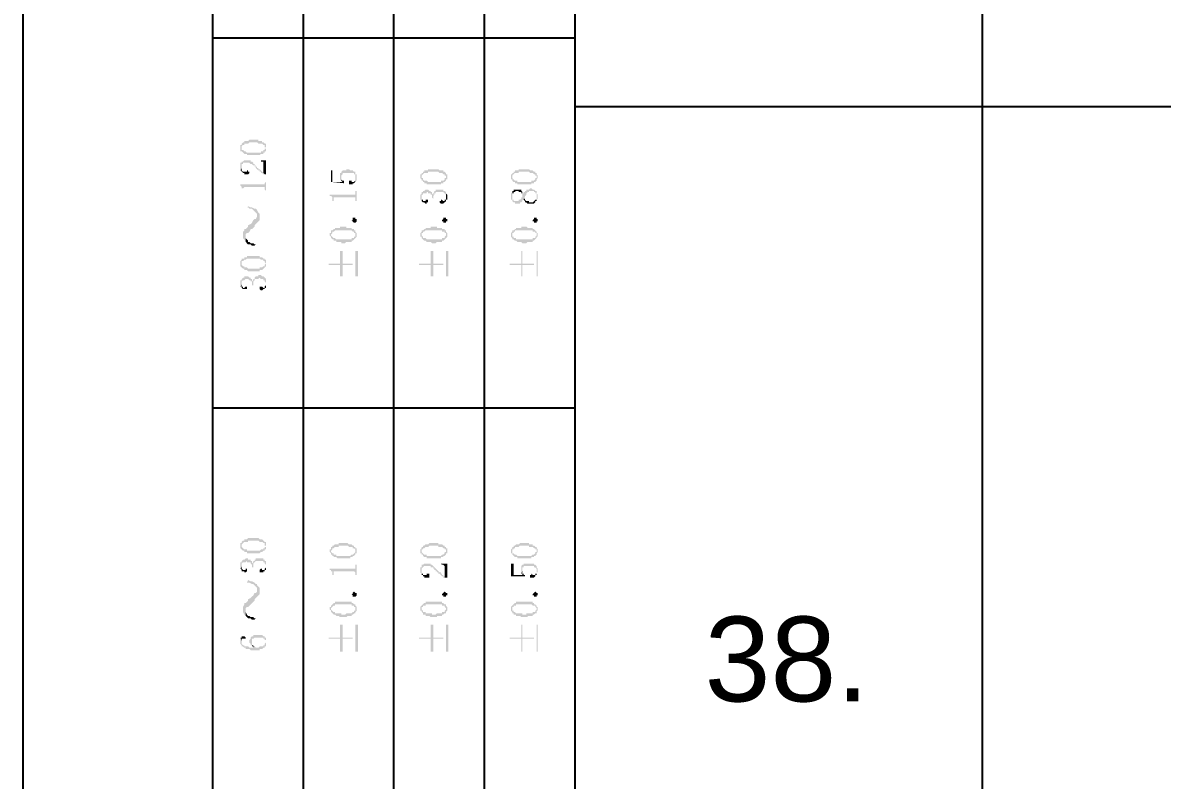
# Model space of a CAD drawing. Header units: millimetres. Extents: x 7018 to 13530, y 4187 to 5692.
# Drawn here: x 9367.76 to 9408.06, y 4590.82 to 4617.61 of the extents above; entities that cross this region are included whole.
import ezdxf

# ---------------------------------------------------------------- set-up
doc = ezdxf.new("R2010")
doc.units = ezdxf.units.MM
doc.styles.get("Standard").update_dxf_attribs({"font": 'arial.ttf'})

msp = doc.modelspace()

# ---------------------------------------------------------------- hatches: boundary and pattern name
at = {"transparency": 33554559}
for points in [[(9375.462, 4613.196), (9375.462, 4613.106), (9375.462, 4613.061), (9375.507, 4613.061), (9375.507, 4613.196), (9375.507, 4613.241), (9375.507, 4613.241), (9375.553, 4613.287), (9375.598, 4613.287), (9375.598, 4613.332), (9375.733, 4613.332), (9375.778, 4613.377), (9376.049, 4613.377), (9376.094, 4613.332), (9376.229, 4613.332), (9376.275, 4613.287), (9376.32, 4613.287), (9376.32, 4613.241), (9376.32, 4613.196), (9376.365, 4613.196), (9376.365, 4613.332), (9376.32, 4613.332), (9376.275, 4613.377), (9376.229, 4613.377), (9376.229, 4613.422), (9376.094, 4613.422), (9376.094, 4613.467), (9375.778, 4613.467), (9375.733, 4613.422), (9375.598, 4613.422), (9375.598, 4613.377), (9375.553, 4613.377), (9375.507, 4613.332), (9375.507, 4613.287), (9375.462, 4613.287), (9375.462, 4613.241)], [(9375.507, 4613.061), (9375.507, 4613.061), (9375.553, 4613.016), (9375.553, 4613.016), (9375.598, 4612.971), (9375.688, 4612.971), (9375.688, 4612.926), (9376.139, 4612.926), (9376.184, 4612.971), (9376.275, 4612.971), (9376.275, 4613.016), (9376.32, 4613.016), (9376.32, 4613.061), (9376.365, 4613.061), (9376.365, 4613.106), (9376.365, 4613.151), (9376.365, 4613.196), (9376.365, 4613.241), (9376.365, 4613.287), (9376.365, 4613.332), (9376.365, 4613.151), (9376.32, 4613.151), (9376.32, 4613.106), (9376.275, 4613.106), (9376.275, 4613.061), (9376.184, 4613.061), (9376.184, 4613.016), (9375.688, 4613.016), (9375.643, 4613.061), (9375.598, 4613.061), (9375.553, 4613.106), (9375.507, 4613.106), (9375.507, 4613.151), (9375.507, 4613.196)], [(9375.462, 4612.519), (9375.462, 4612.474), (9375.462, 4612.384), (9375.462, 4612.384), (9375.507, 4612.474), (9375.507, 4612.564), (9375.507, 4612.61), (9375.553, 4612.61), (9375.553, 4612.655), (9375.778, 4612.655), (9375.823, 4612.61), (9375.868, 4612.61), (9375.914, 4612.564), (9375.959, 4612.564), (9375.959, 4612.519), (9376.004, 4612.519), (9376.004, 4612.474), (9376.004, 4612.474), (9376.049, 4612.429), (9376.049, 4612.429), (9376.094, 4612.384), (9376.139, 4612.384), (9376.139, 4612.339), (9376.184, 4612.339), (9376.184, 4612.294), (9376.229, 4612.294), (9376.275, 4612.249), (9376.32, 4612.249), (9376.275, 4612.294), (9376.275, 4612.294), (9376.229, 4612.339), (9376.229, 4612.339), (9376.184, 4612.384), (9376.184, 4612.384), (9376.139, 4612.429), (9376.094, 4612.429), (9376.094, 4612.474), (9376.049, 4612.474), (9376.049, 4612.519), (9376.004, 4612.519), (9376.004, 4612.564), (9375.959, 4612.564), (9375.959, 4612.61), (9375.914, 4612.61), (9375.914, 4612.655), (9375.914, 4612.655), (9375.868, 4612.7), (9375.823, 4612.7), (9375.823, 4612.745), (9375.598, 4612.745), (9375.553, 4612.7), (9375.507, 4612.7), (9375.507, 4612.655), (9375.462, 4612.655), (9375.462, 4612.61)], [(9376.139, 4612.745), (9376.184, 4612.745), (9376.184, 4612.7), (9376.275, 4612.7), (9376.275, 4612.655), (9376.275, 4612.294), (9376.32, 4612.249), (9376.365, 4612.249), (9376.365, 4612.745)], [(9375.462, 4612.384), (9375.507, 4612.339), (9375.507, 4612.339), (9375.553, 4612.294), (9375.598, 4612.294), (9375.598, 4612.249), (9375.733, 4612.249), (9375.778, 4612.294), (9375.778, 4612.339), (9375.733, 4612.339), (9375.733, 4612.384), (9375.688, 4612.384), (9375.688, 4612.339), (9375.553, 4612.339), (9375.507, 4612.384), (9375.507, 4612.474), (9375.507, 4612.474)], [(9378.667, 4612.384), (9378.667, 4611.978), (9379.118, 4611.933), (9379.118, 4611.978), (9379.118, 4612.023), (9379.073, 4611.978), (9378.712, 4611.978), (9378.712, 4612.384)], [(9378.983, 4612.203), (9378.983, 4612.113), (9378.983, 4612.068), (9378.983, 4612.068), (9379.028, 4612.023), (9379.028, 4612.158), (9379.028, 4612.203), (9379.028, 4612.203), (9379.073, 4612.249), (9379.073, 4612.294), (9379.479, 4612.294), (9379.479, 4612.249), (9379.524, 4612.249), (9379.524, 4612.203), (9379.524, 4612.158), (9379.524, 4612.023), (9379.569, 4612.023), (9379.569, 4612.068), (9379.569, 4612.158), (9379.569, 4612.203), (9379.569, 4612.249), (9379.524, 4612.249), (9379.524, 4612.294), (9379.524, 4612.339), (9379.479, 4612.339), (9379.434, 4612.384), (9379.344, 4612.384), (9379.298, 4612.429), (9379.208, 4612.429), (9379.208, 4612.384), (9379.073, 4612.384), (9379.028, 4612.339), (9379.028, 4612.294), (9378.983, 4612.294), (9378.983, 4612.249)], [(9381.826, 4612.158), (9381.826, 4612.113), (9381.826, 4612.113), (9381.871, 4612.068), (9381.871, 4612.023), (9381.871, 4612.158), (9381.871, 4612.203), (9381.871, 4612.203), (9381.916, 4612.249), (9381.916, 4612.249), (9381.961, 4612.294), (9382.097, 4612.294), (9382.097, 4612.339), (9382.458, 4612.339), (9382.503, 4612.294), (9382.593, 4612.294), (9382.638, 4612.249), (9382.683, 4612.249), (9382.683, 4612.203), (9382.729, 4612.203), (9382.729, 4612.158), (9382.729, 4612.294), (9382.729, 4612.294), (9382.683, 4612.339), (9382.638, 4612.339), (9382.638, 4612.384), (9382.503, 4612.384), (9382.458, 4612.429), (9382.097, 4612.429), (9382.097, 4612.384), (9381.961, 4612.384), (9381.961, 4612.339), (9381.916, 4612.339), (9381.916, 4612.294), (9381.871, 4612.294), (9381.871, 4612.249), (9381.826, 4612.249)], [(9381.871, 4612.023), (9381.916, 4612.023), (9381.916, 4611.978), (9381.961, 4611.978), (9381.961, 4611.933), (9382.052, 4611.933), (9382.052, 4611.888), (9382.548, 4611.888), (9382.548, 4611.933), (9382.638, 4611.933), (9382.638, 4611.978), (9382.683, 4611.978), (9382.729, 4612.023), (9382.729, 4612.068), (9382.774, 4612.068), (9382.774, 4612.113), (9382.774, 4612.158), (9382.774, 4612.203), (9382.774, 4612.249), (9382.729, 4612.249), (9382.729, 4612.294), (9382.729, 4612.158), (9382.729, 4612.113), (9382.683, 4612.113), (9382.683, 4612.068), (9382.683, 4612.068), (9382.638, 4612.023), (9382.548, 4612.023), (9382.548, 4611.978), (9382.097, 4611.978), (9382.052, 4612.023), (9381.961, 4612.023), (9381.916, 4612.068), (9381.916, 4612.113), (9381.871, 4612.113), (9381.871, 4612.158)], [(9385.03, 4612.158), (9385.03, 4612.113), (9385.03, 4612.068), (9385.075, 4612.068), (9385.075, 4612.023), (9385.075, 4612.158), (9385.075, 4612.203), (9385.075, 4612.203), (9385.121, 4612.249), (9385.121, 4612.249), (9385.166, 4612.294), (9385.301, 4612.294), (9385.301, 4612.339), (9385.662, 4612.339), (9385.707, 4612.294), (9385.798, 4612.294), (9385.843, 4612.249), (9385.888, 4612.249), (9385.888, 4612.203), (9385.933, 4612.203), (9385.933, 4612.158), (9385.933, 4612.294), (9385.888, 4612.294), (9385.888, 4612.339), (9385.843, 4612.339), (9385.798, 4612.384), (9385.707, 4612.384), (9385.662, 4612.429), (9385.301, 4612.429), (9385.301, 4612.384), (9385.166, 4612.384), (9385.166, 4612.339), (9385.121, 4612.339), (9385.121, 4612.294), (9385.075, 4612.294), (9385.075, 4612.249), (9385.03, 4612.249)], [(9385.075, 4612.023), (9385.075, 4612.023), (9385.121, 4611.978), (9385.166, 4611.978), (9385.166, 4611.933), (9385.256, 4611.933), (9385.256, 4611.888), (9385.752, 4611.888), (9385.752, 4611.933), (9385.843, 4611.933), (9385.843, 4611.978), (9385.888, 4611.978), (9385.933, 4612.023), (9385.933, 4612.068), (9385.933, 4612.068), (9385.978, 4612.113), (9385.978, 4612.158), (9385.978, 4612.203), (9385.978, 4612.203), (9385.933, 4612.249), (9385.933, 4612.294), (9385.933, 4612.158), (9385.933, 4612.113), (9385.888, 4612.113), (9385.888, 4612.068), (9385.888, 4612.068), (9385.843, 4612.023), (9385.752, 4612.023), (9385.752, 4611.978), (9385.256, 4611.978), (9385.256, 4612.023), (9385.166, 4612.023), (9385.121, 4612.068), (9385.121, 4612.068), (9385.075, 4612.113), (9385.075, 4612.158)], [(9375.462, 4611.888), (9375.462, 4611.842), (9375.462, 4611.842), (9375.507, 4611.797), (9375.507, 4611.752), (9375.553, 4611.752), (9375.553, 4611.617), (9375.553, 4611.752), (9375.553, 4611.752), (9375.598, 4611.797), (9376.32, 4611.797), (9376.32, 4611.752), (9376.32, 4611.707), (9376.365, 4611.662), (9376.365, 4611.617), (9376.365, 4612.023), (9376.365, 4611.978), (9376.32, 4611.933), (9376.32, 4611.888), (9376.275, 4611.888)], [(9379.028, 4612.023), (9379.028, 4612.023), (9379.073, 4611.978), (9379.073, 4611.978), (9379.118, 4612.023), (9379.073, 4612.023), (9379.028, 4612.068), (9379.028, 4612.113), (9379.028, 4612.158)], [(9379.298, 4611.978), (9379.298, 4611.888), (9379.434, 4611.888), (9379.434, 4611.933), (9379.479, 4611.933), (9379.524, 4611.978), (9379.524, 4612.158), (9379.524, 4612.068), (9379.524, 4612.023), (9379.524, 4612.023), (9379.479, 4611.978), (9379.389, 4611.978), (9379.389, 4612.023), (9379.298, 4612.023)], [(9378.621, 4611.526), (9378.621, 4611.481), (9378.667, 4611.481), (9378.712, 4611.436), (9378.712, 4611.346), (9378.712, 4611.301), (9378.757, 4611.301), (9378.757, 4611.391), (9378.757, 4611.436), (9379.524, 4611.436), (9379.524, 4611.391), (9379.524, 4611.346), (9379.524, 4611.301), (9379.569, 4611.301), (9379.569, 4611.662), (9379.524, 4611.662), (9379.524, 4611.572), (9379.524, 4611.526), (9379.434, 4611.526)], [(9381.826, 4611.436), (9381.826, 4611.346), (9381.871, 4611.346), (9381.871, 4611.436), (9381.871, 4611.481), (9381.871, 4611.526), (9381.916, 4611.526), (9381.916, 4611.572), (9382.052, 4611.572), (9382.052, 4611.617), (9382.097, 4611.617), (9382.097, 4611.572), (9382.187, 4611.572), (9382.187, 4611.526), (9382.232, 4611.526), (9382.232, 4611.481), (9382.232, 4611.436), (9382.232, 4611.436), (9382.277, 4611.391), (9382.277, 4611.436), (9382.277, 4611.481), (9382.322, 4611.526), (9382.322, 4611.572), (9382.367, 4611.572), (9382.367, 4611.617), (9382.638, 4611.617), (9382.683, 4611.572), (9382.683, 4611.572), (9382.729, 4611.526), (9382.729, 4611.481), (9382.729, 4611.436), (9382.729, 4611.617), (9382.729, 4611.617), (9382.683, 4611.662), (9382.638, 4611.662), (9382.638, 4611.707), (9382.367, 4611.707), (9382.367, 4611.662), (9382.322, 4611.662), (9382.322, 4611.617), (9382.322, 4611.617), (9382.277, 4611.572), (9382.277, 4611.526), (9382.277, 4611.526), (9382.232, 4611.572), (9382.232, 4611.617), (9382.187, 4611.617), (9382.187, 4611.662), (9382.142, 4611.662), (9382.097, 4611.707), (9382.006, 4611.707), (9381.961, 4611.662), (9381.916, 4611.662), (9381.916, 4611.617), (9381.871, 4611.617), (9381.871, 4611.572), (9381.871, 4611.572), (9381.826, 4611.526), (9381.826, 4611.481)], [(9381.871, 4611.346), (9381.871, 4611.301), (9381.871, 4611.301), (9381.916, 4611.256), (9381.961, 4611.256), (9382.006, 4611.211), (9382.052, 4611.211), (9382.052, 4611.256), (9382.097, 4611.256), (9382.097, 4611.301), (9382.097, 4611.346), (9382.006, 4611.346), (9382.006, 4611.301), (9381.916, 4611.301), (9381.916, 4611.346), (9381.871, 4611.346), (9381.871, 4611.391), (9381.871, 4611.436)], [(9382.503, 4611.256), (9382.503, 4611.256), (9382.548, 4611.211), (9382.638, 4611.211), (9382.683, 4611.256), (9382.683, 4611.256), (9382.729, 4611.301), (9382.729, 4611.346), (9382.774, 4611.346), (9382.774, 4611.436), (9382.774, 4611.481), (9382.774, 4611.526), (9382.774, 4611.526), (9382.729, 4611.572), (9382.729, 4611.436), (9382.729, 4611.391), (9382.729, 4611.346), (9382.683, 4611.346), (9382.683, 4611.301), (9382.638, 4611.301), (9382.593, 4611.346), (9382.548, 4611.346), (9382.548, 4611.301), (9382.503, 4611.301)], [(9385.03, 4611.481), (9385.03, 4611.436), (9385.03, 4611.346), (9385.075, 4611.346), (9385.075, 4611.301), (9385.075, 4611.301), (9385.121, 4611.256), (9385.166, 4611.256), (9385.166, 4611.211), (9385.346, 4611.211), (9385.346, 4611.256), (9385.391, 4611.256), (9385.436, 4611.301), (9385.436, 4611.346), (9385.482, 4611.346), (9385.482, 4611.391), (9385.482, 4611.391), (9385.527, 4611.436), (9385.527, 4611.481), (9385.527, 4611.481), (9385.572, 4611.526), (9385.572, 4611.572), (9385.572, 4611.572), (9385.617, 4611.617), (9385.662, 4611.617), (9385.662, 4611.662), (9385.843, 4611.662), (9385.843, 4611.617), (9385.888, 4611.617), (9385.888, 4611.572), (9385.933, 4611.572), (9385.933, 4611.481), (9385.933, 4611.346), (9385.933, 4611.346), (9385.978, 4611.391), (9385.978, 4611.481), (9385.978, 4611.526), (9385.978, 4611.526), (9385.933, 4611.572), (9385.933, 4611.617), (9385.933, 4611.662), (9385.888, 4611.662), (9385.843, 4611.707), (9385.798, 4611.707), (9385.752, 4611.752), (9385.707, 4611.752), (9385.662, 4611.707), (9385.572, 4611.707), (9385.572, 4611.662), (9385.527, 4611.662), (9385.527, 4611.617), (9385.482, 4611.617), (9385.482, 4611.572), (9385.436, 4611.572), (9385.436, 4611.526), (9385.436, 4611.436), (9385.391, 4611.436), (9385.391, 4611.391), (9385.391, 4611.391), (9385.346, 4611.346), (9385.301, 4611.346), (9385.301, 4611.301), (9385.121, 4611.301), (9385.121, 4611.346), (9385.075, 4611.346), (9385.075, 4611.391), (9385.075, 4611.617), (9385.03, 4611.572)], [(9385.075, 4611.617), (9385.075, 4611.481), (9385.075, 4611.526), (9385.075, 4611.572), (9385.121, 4611.572), (9385.121, 4611.617), (9385.166, 4611.617), (9385.211, 4611.662), (9385.301, 4611.662), (9385.301, 4611.617), (9385.391, 4611.617), (9385.391, 4611.572), (9385.436, 4611.572), (9385.436, 4611.526), (9385.436, 4611.617), (9385.436, 4611.617), (9385.391, 4611.662), (9385.391, 4611.707), (9385.121, 4611.707), (9385.121, 4611.662), (9385.075, 4611.662)], [(9385.482, 4611.346), (9385.527, 4611.301), (9385.527, 4611.256), (9385.572, 4611.256), (9385.617, 4611.211), (9385.843, 4611.211), (9385.888, 4611.256), (9385.888, 4611.301), (9385.933, 4611.301), (9385.933, 4611.481), (9385.933, 4611.391), (9385.933, 4611.346), (9385.888, 4611.346), (9385.843, 4611.301), (9385.843, 4611.301), (9385.798, 4611.256), (9385.662, 4611.256), (9385.662, 4611.301), (9385.572, 4611.301), (9385.527, 4611.346), (9385.527, 4611.391), (9385.482, 4611.391)], [(9375.688, 4611.075), (9375.733, 4611.075), (9375.778, 4611.03), (9375.868, 4611.03), (9375.914, 4610.985), (9375.959, 4610.94), (9375.959, 4610.94), (9376.004, 4610.895), (9376.049, 4610.849), (9376.049, 4610.534), (9376.049, 4610.534), (9376.094, 4610.579), (9376.139, 4610.624), (9376.139, 4610.849), (9376.094, 4610.895), (9376.049, 4610.985), (9376.049, 4610.985), (9376.004, 4611.03), (9375.959, 4611.03), (9375.868, 4611.075), (9375.823, 4611.075), (9375.733, 4611.12)], [(9375.553, 4610.082), (9375.553, 4609.992), (9375.598, 4609.947), (9375.643, 4609.857), (9375.643, 4610.037), (9375.643, 4610.127), (9375.688, 4610.172), (9375.733, 4610.172), (9375.778, 4610.218), (9375.823, 4610.308), (9375.868, 4610.308), (9375.914, 4610.353), (9375.959, 4610.398), (9375.959, 4610.443), (9376.004, 4610.488), (9376.049, 4610.534), (9376.049, 4610.804), (9376.049, 4610.759), (9376.004, 4610.669), (9375.959, 4610.669), (9375.914, 4610.624), (9375.868, 4610.534), (9375.868, 4610.534), (9375.823, 4610.488), (9375.733, 4610.443), (9375.733, 4610.398), (9375.688, 4610.353), (9375.643, 4610.308), (9375.598, 4610.308), (9375.598, 4610.263), (9375.553, 4610.218), (9375.553, 4610.127)], [(9379.569, 4610.624), (9379.569, 4610.579), (9379.569, 4610.579), (9379.524, 4610.534), (9379.479, 4610.534), (9379.434, 4610.579), (9379.434, 4610.579), (9379.389, 4610.624), (9379.434, 4610.624), (9379.434, 4610.669), (9379.434, 4610.714), (9379.524, 4610.714), (9379.524, 4610.669), (9379.569, 4610.669), (9379.569, 4610.624)], [(9382.774, 4610.624), (9382.774, 4610.579), (9382.729, 4610.579), (9382.729, 4610.534), (9382.638, 4610.534), (9382.638, 4610.579), (9382.593, 4610.579), (9382.593, 4610.624), (9382.593, 4610.624), (9382.638, 4610.669), (9382.638, 4610.714), (9382.729, 4610.714), (9382.729, 4610.669), (9382.774, 4610.669), (9382.774, 4610.624)], [(9385.978, 4610.624), (9385.978, 4610.579), (9385.933, 4610.579), (9385.933, 4610.534), (9385.843, 4610.534), (9385.843, 4610.579), (9385.798, 4610.579), (9385.798, 4610.624), (9385.798, 4610.624), (9385.843, 4610.669), (9385.843, 4610.714), (9385.933, 4610.714), (9385.933, 4610.669), (9385.978, 4610.669), (9385.978, 4610.624)], [(9378.621, 4610.127), (9378.621, 4610.082), (9378.621, 4610.082), (9378.667, 4610.037), (9378.667, 4609.992), (9378.667, 4610.127), (9378.667, 4610.127), (9378.712, 4610.172), (9378.712, 4610.218), (9378.757, 4610.218), (9378.802, 4610.263), (9379.389, 4610.263), (9379.434, 4610.218), (9379.479, 4610.218), (9379.479, 4610.172), (9379.524, 4610.172), (9379.524, 4610.127), (9379.524, 4610.263), (9379.479, 4610.263), (9379.479, 4610.308), (9379.389, 4610.308), (9379.389, 4610.353), (9379.208, 4610.353), (9379.208, 4610.398), (9378.983, 4610.398), (9378.983, 4610.353), (9378.802, 4610.353), (9378.802, 4610.308), (9378.757, 4610.308), (9378.712, 4610.263), (9378.667, 4610.263), (9378.667, 4610.218), (9378.667, 4610.172), (9378.621, 4610.172)], [(9378.667, 4609.992), (9378.712, 4609.947), (9378.757, 4609.947), (9378.757, 4609.902), (9378.847, 4609.902), (9378.847, 4609.857), (9379.028, 4609.857), (9379.028, 4609.811), (9379.163, 4609.811), (9379.208, 4609.857), (9379.389, 4609.857), (9379.389, 4609.902), (9379.434, 4609.902), (9379.479, 4609.947), (9379.479, 4609.947), (9379.524, 4609.992), (9379.524, 4609.992), (9379.569, 4610.037), (9379.569, 4610.127), (9379.569, 4610.172), (9379.569, 4610.172), (9379.524, 4610.218), (9379.524, 4610.082), (9379.524, 4610.037), (9379.479, 4610.037), (9379.479, 4609.992), (9379.389, 4609.992), (9379.389, 4609.947), (9378.847, 4609.947), (9378.802, 4609.992), (9378.757, 4609.992), (9378.712, 4610.037), (9378.712, 4610.037), (9378.667, 4610.082), (9378.667, 4610.127)], [(9381.826, 4610.127), (9381.826, 4610.082), (9381.826, 4610.037), (9381.871, 4610.037), (9381.871, 4609.992), (9381.871, 4610.127), (9381.871, 4610.172), (9381.916, 4610.172), (9381.916, 4610.218), (9381.961, 4610.218), (9382.006, 4610.263), (9382.593, 4610.263), (9382.593, 4610.218), (9382.683, 4610.218), (9382.683, 4610.172), (9382.729, 4610.172), (9382.729, 4610.127), (9382.729, 4610.263), (9382.683, 4610.263), (9382.683, 4610.308), (9382.593, 4610.308), (9382.593, 4610.353), (9382.413, 4610.353), (9382.413, 4610.398), (9382.187, 4610.398), (9382.187, 4610.353), (9382.006, 4610.353), (9382.006, 4610.308), (9381.961, 4610.308), (9381.916, 4610.263), (9381.871, 4610.263), (9381.871, 4610.218), (9381.871, 4610.218), (9381.826, 4610.172)], [(9381.871, 4609.992), (9381.916, 4609.947), (9381.916, 4609.947), (9381.961, 4609.902), (9382.006, 4609.902), (9382.052, 4609.857), (9382.187, 4609.857), (9382.232, 4609.811), (9382.367, 4609.811), (9382.413, 4609.857), (9382.593, 4609.857), (9382.593, 4609.902), (9382.638, 4609.902), (9382.683, 4609.947), (9382.683, 4609.947), (9382.729, 4609.992), (9382.729, 4609.992), (9382.774, 4610.037), (9382.774, 4610.127), (9382.774, 4610.172), (9382.774, 4610.172), (9382.729, 4610.218), (9382.729, 4610.082), (9382.729, 4610.082), (9382.683, 4610.037), (9382.683, 4609.992), (9382.593, 4609.992), (9382.593, 4609.947), (9382.052, 4609.947), (9382.006, 4609.992), (9381.916, 4609.992), (9381.916, 4610.037), (9381.916, 4610.037), (9381.871, 4610.082), (9381.871, 4610.127)], [(9385.03, 4610.127), (9385.03, 4610.082), (9385.03, 4610.037), (9385.03, 4610.037), (9385.075, 4609.992), (9385.075, 4610.127), (9385.075, 4610.172), (9385.121, 4610.172), (9385.121, 4610.218), (9385.166, 4610.218), (9385.166, 4610.263), (9385.798, 4610.263), (9385.798, 4610.218), (9385.888, 4610.218), (9385.888, 4610.172), (9385.933, 4610.172), (9385.933, 4610.127), (9385.933, 4610.218), (9385.888, 4610.263), (9385.888, 4610.263), (9385.843, 4610.308), (9385.798, 4610.308), (9385.798, 4610.353), (9385.617, 4610.353), (9385.572, 4610.398), (9385.391, 4610.398), (9385.391, 4610.353), (9385.211, 4610.353), (9385.211, 4610.308), (9385.166, 4610.308), (9385.121, 4610.263), (9385.075, 4610.263), (9385.075, 4610.218), (9385.075, 4610.218), (9385.03, 4610.172)], [(9385.075, 4609.992), (9385.075, 4609.947), (9385.121, 4609.947), (9385.166, 4609.902), (9385.211, 4609.902), (9385.256, 4609.857), (9385.391, 4609.857), (9385.436, 4609.811), (9385.572, 4609.811), (9385.617, 4609.857), (9385.798, 4609.857), (9385.798, 4609.902), (9385.843, 4609.902), (9385.888, 4609.947), (9385.888, 4609.947), (9385.933, 4609.992), (9385.933, 4610.037), (9385.978, 4610.037), (9385.978, 4610.127), (9385.978, 4610.172), (9385.933, 4610.172), (9385.933, 4610.218), (9385.933, 4610.082), (9385.933, 4610.082), (9385.888, 4610.037), (9385.888, 4609.992), (9385.798, 4609.992), (9385.798, 4609.947), (9385.211, 4609.947), (9385.211, 4609.992), (9385.121, 4609.992), (9385.121, 4610.037), (9385.075, 4610.037), (9385.075, 4610.082), (9385.075, 4610.127)], [(9375.643, 4609.857), (9375.643, 4609.857), (9375.688, 4609.811), (9375.733, 4609.766), (9375.823, 4609.766), (9375.868, 4609.721), (9375.959, 4609.721), (9376.004, 4609.766), (9375.959, 4609.766), (9375.914, 4609.811), (9375.823, 4609.811), (9375.778, 4609.857), (9375.733, 4609.857), (9375.733, 4609.902), (9375.688, 4609.947), (9375.643, 4609.992), (9375.643, 4610.037)], [(9375.462, 4609.089), (9375.462, 4609.044), (9375.462, 4608.999), (9375.462, 4608.999), (9375.507, 4608.954), (9375.507, 4609.089), (9375.507, 4609.134), (9375.507, 4609.18), (9375.553, 4609.18), (9375.598, 4609.225), (9375.643, 4609.225), (9375.688, 4609.27), (9376.139, 4609.27), (9376.184, 4609.225), (9376.275, 4609.225), (9376.275, 4609.18), (9376.32, 4609.18), (9376.32, 4609.134), (9376.32, 4609.134), (9376.365, 4609.089), (9376.365, 4609.225), (9376.32, 4609.225), (9376.32, 4609.27), (9376.275, 4609.27), (9376.229, 4609.315), (9376.139, 4609.315), (9376.139, 4609.36), (9375.688, 4609.36), (9375.688, 4609.315), (9375.598, 4609.315), (9375.598, 4609.27), (9375.507, 4609.27), (9375.507, 4609.225), (9375.507, 4609.225), (9375.462, 4609.18), (9375.462, 4609.134), (9375.462, 4609.134)], [(9378.576, 4609.089), (9378.576, 4609.044), (9378.983, 4609.044), (9378.983, 4608.638), (9379.073, 4608.638), (9379.073, 4609.044), (9379.434, 4609.044), (9379.434, 4609.089), (9379.073, 4609.089), (9379.073, 4609.541), (9378.983, 4609.541), (9378.983, 4609.089)], [(9379.614, 4608.638), (9379.614, 4609.541), (9379.524, 4609.541), (9379.524, 4608.638)], [(9381.781, 4609.089), (9381.781, 4609.044), (9382.187, 4609.044), (9382.187, 4608.638), (9382.277, 4608.638), (9382.277, 4609.044), (9382.638, 4609.044), (9382.638, 4609.089), (9382.277, 4609.089), (9382.277, 4609.541), (9382.187, 4609.541), (9382.187, 4609.089)], [(9382.819, 4608.638), (9382.819, 4609.541), (9382.729, 4609.541), (9382.729, 4608.638)], [(9384.985, 4609.089), (9384.985, 4609.044), (9385.391, 4609.044), (9385.391, 4608.638), (9385.436, 4608.638), (9385.436, 4609.044), (9385.843, 4609.044), (9385.843, 4609.089), (9385.436, 4609.089), (9385.436, 4609.541), (9385.391, 4609.541), (9385.391, 4609.089)], [(9385.978, 4608.638), (9385.978, 4609.541), (9385.933, 4609.541), (9385.933, 4608.638)], [(9375.507, 4608.954), (9375.507, 4608.954), (9375.553, 4608.909), (9375.598, 4608.909), (9375.598, 4608.864), (9375.688, 4608.864), (9375.733, 4608.819), (9376.139, 4608.819), (9376.139, 4608.864), (9376.229, 4608.864), (9376.275, 4608.909), (9376.275, 4608.909), (9376.32, 4608.954), (9376.32, 4608.954), (9376.365, 4608.999), (9376.365, 4609.089), (9376.365, 4609.134), (9376.365, 4609.18), (9376.365, 4609.225), (9376.365, 4609.089), (9376.365, 4609.089), (9376.32, 4609.044), (9376.32, 4608.999), (9376.275, 4608.999), (9376.229, 4608.954), (9376.139, 4608.954), (9376.139, 4608.909), (9375.733, 4608.909), (9375.688, 4608.954), (9375.598, 4608.954), (9375.598, 4608.999), (9375.553, 4608.999), (9375.507, 4609.044), (9375.507, 4609.089), (9375.507, 4609.089)], [(9375.462, 4608.412), (9375.462, 4608.367), (9375.462, 4608.322), (9375.462, 4608.277), (9375.507, 4608.367), (9375.507, 4608.457), (9375.507, 4608.457), (9375.553, 4608.503), (9375.598, 4608.503), (9375.643, 4608.548), (9375.733, 4608.548), (9375.778, 4608.503), (9375.823, 4608.503), (9375.823, 4608.457), (9375.868, 4608.457), (9375.868, 4608.412), (9375.868, 4608.322), (9375.914, 4608.322), (9375.914, 4608.367), (9375.914, 4608.457), (9375.914, 4608.457), (9375.959, 4608.503), (9375.959, 4608.548), (9376.094, 4608.548), (9376.139, 4608.593), (9376.139, 4608.593), (9376.184, 4608.548), (9376.275, 4608.548), (9376.275, 4608.503), (9376.32, 4608.503), (9376.32, 4608.457), (9376.365, 4608.412), (9376.365, 4608.367), (9376.365, 4608.548), (9376.365, 4608.548), (9376.32, 4608.593), (9376.32, 4608.593), (9376.275, 4608.638), (9376.229, 4608.638), (9376.184, 4608.683), (9376.094, 4608.683), (9376.094, 4608.638), (9376.004, 4608.638), (9375.959, 4608.593), (9375.959, 4608.548), (9375.914, 4608.548), (9375.914, 4608.503), (9375.914, 4608.503), (9375.868, 4608.457), (9375.868, 4608.503), (9375.868, 4608.548), (9375.823, 4608.548), (9375.823, 4608.593), (9375.778, 4608.593), (9375.733, 4608.638), (9375.598, 4608.638), (9375.598, 4608.593), (9375.553, 4608.593), (9375.507, 4608.548), (9375.507, 4608.503), (9375.462, 4608.503), (9375.462, 4608.457)], [(9376.139, 4608.187), (9376.139, 4608.187), (9376.184, 4608.142), (9376.229, 4608.142), (9376.275, 4608.187), (9376.32, 4608.187), (9376.32, 4608.232), (9376.365, 4608.232), (9376.365, 4608.322), (9376.365, 4608.367), (9376.365, 4608.412), (9376.365, 4608.503), (9376.365, 4608.548), (9376.365, 4608.367), (9376.365, 4608.322), (9376.365, 4608.322), (9376.32, 4608.277), (9376.32, 4608.232), (9376.275, 4608.232), (9376.229, 4608.277), (9376.139, 4608.277), (9376.139, 4608.232), (9376.139, 4608.232)], [(9375.462, 4608.277), (9375.507, 4608.277), (9375.507, 4608.232), (9375.507, 4608.232), (9375.553, 4608.187), (9375.688, 4608.187), (9375.688, 4608.232), (9375.688, 4608.277), (9375.643, 4608.277), (9375.598, 4608.232), (9375.553, 4608.232), (9375.553, 4608.277), (9375.507, 4608.277), (9375.507, 4608.367), (9375.507, 4608.367)], [(9375.462, 4599.115), (9375.462, 4599.07), (9375.462, 4599.025), (9375.462, 4599.025), (9375.507, 4598.98), (9375.507, 4599.115), (9375.507, 4599.16), (9375.507, 4599.16), (9375.553, 4599.205), (9375.553, 4599.205), (9375.598, 4599.25), (9375.733, 4599.25), (9375.733, 4599.296), (9376.094, 4599.296), (9376.139, 4599.25), (9376.229, 4599.25), (9376.275, 4599.205), (9376.32, 4599.205), (9376.32, 4599.16), (9376.32, 4599.115), (9376.365, 4599.115), (9376.365, 4599.25), (9376.32, 4599.25), (9376.275, 4599.296), (9376.275, 4599.296), (9376.229, 4599.341), (9376.139, 4599.341), (9376.094, 4599.386), (9375.733, 4599.386), (9375.688, 4599.341), (9375.598, 4599.341), (9375.598, 4599.296), (9375.553, 4599.296), (9375.507, 4599.25), (9375.507, 4599.205), (9375.462, 4599.205)], [(9375.507, 4598.98), (9375.507, 4598.98), (9375.553, 4598.935), (9375.598, 4598.935), (9375.598, 4598.889), (9375.688, 4598.889), (9375.688, 4598.844), (9376.139, 4598.844), (9376.184, 4598.889), (9376.229, 4598.889), (9376.275, 4598.935), (9376.32, 4598.935), (9376.32, 4598.98), (9376.365, 4598.98), (9376.365, 4599.025), (9376.365, 4599.07), (9376.365, 4599.115), (9376.365, 4599.16), (9376.365, 4599.205), (9376.365, 4599.25), (9376.365, 4599.07), (9376.32, 4599.07), (9376.32, 4599.025), (9376.275, 4599.025), (9376.275, 4598.98), (9376.184, 4598.98), (9376.139, 4598.935), (9375.688, 4598.935), (9375.688, 4598.98), (9375.598, 4598.98), (9375.553, 4599.025), (9375.553, 4599.025), (9375.507, 4599.07), (9375.507, 4599.115)], [(9378.621, 4598.935), (9378.621, 4598.889), (9378.667, 4598.844), (9378.667, 4598.799), (9378.667, 4598.935), (9378.667, 4598.935), (9378.712, 4598.98), (9378.712, 4599.025), (9378.757, 4599.025), (9378.802, 4599.07), (9378.937, 4599.07), (9378.937, 4599.115), (9379.253, 4599.115), (9379.298, 4599.07), (9379.434, 4599.07), (9379.434, 4599.025), (9379.479, 4599.025), (9379.524, 4598.98), (9379.524, 4598.935), (9379.524, 4599.07), (9379.479, 4599.07), (9379.479, 4599.115), (9379.434, 4599.115), (9379.389, 4599.16), (9379.298, 4599.16), (9379.253, 4599.205), (9378.937, 4599.205), (9378.937, 4599.16), (9378.802, 4599.16), (9378.757, 4599.115), (9378.712, 4599.115), (9378.712, 4599.07), (9378.667, 4599.07), (9378.667, 4599.025), (9378.667, 4598.98), (9378.621, 4598.98)], [(9378.667, 4598.799), (9378.712, 4598.799), (9378.712, 4598.754), (9378.757, 4598.754), (9378.757, 4598.709), (9378.847, 4598.709), (9378.892, 4598.664), (9379.344, 4598.664), (9379.344, 4598.709), (9379.434, 4598.709), (9379.434, 4598.754), (9379.479, 4598.754), (9379.524, 4598.799), (9379.524, 4598.844), (9379.569, 4598.844), (9379.569, 4598.889), (9379.569, 4598.935), (9379.569, 4598.98), (9379.569, 4599.025), (9379.524, 4599.025), (9379.524, 4599.07), (9379.524, 4598.889), (9379.524, 4598.889), (9379.479, 4598.844), (9379.479, 4598.844), (9379.434, 4598.799), (9379.389, 4598.799), (9379.344, 4598.754), (9378.847, 4598.754), (9378.847, 4598.799), (9378.757, 4598.799), (9378.757, 4598.844), (9378.712, 4598.844), (9378.667, 4598.889), (9378.667, 4598.935)], [(9381.826, 4598.935), (9381.826, 4598.844), (9381.871, 4598.844), (9381.871, 4598.799), (9381.871, 4598.935), (9381.871, 4598.98), (9381.916, 4598.98), (9381.916, 4599.025), (9381.961, 4599.025), (9382.006, 4599.07), (9382.097, 4599.07), (9382.142, 4599.115), (9382.458, 4599.115), (9382.458, 4599.07), (9382.593, 4599.07), (9382.638, 4599.025), (9382.683, 4599.025), (9382.683, 4598.98), (9382.729, 4598.98), (9382.729, 4598.935), (9382.729, 4599.07), (9382.683, 4599.07), (9382.683, 4599.115), (9382.638, 4599.115), (9382.593, 4599.16), (9382.458, 4599.16), (9382.458, 4599.205), (9382.142, 4599.205), (9382.097, 4599.16), (9382.006, 4599.16), (9381.961, 4599.115), (9381.916, 4599.115), (9381.916, 4599.07), (9381.871, 4599.07), (9381.871, 4599.025), (9381.871, 4599.025), (9381.826, 4598.98)], [(9381.871, 4598.799), (9381.916, 4598.799), (9381.916, 4598.754), (9381.916, 4598.754), (9381.961, 4598.709), (9382.052, 4598.709), (9382.052, 4598.664), (9382.548, 4598.664), (9382.548, 4598.709), (9382.638, 4598.709), (9382.638, 4598.754), (9382.683, 4598.754), (9382.729, 4598.799), (9382.729, 4598.844), (9382.774, 4598.844), (9382.774, 4598.889), (9382.774, 4598.935), (9382.774, 4598.98), (9382.774, 4599.025), (9382.729, 4599.025), (9382.729, 4599.07), (9382.729, 4598.889), (9382.683, 4598.889), (9382.683, 4598.844), (9382.683, 4598.844), (9382.638, 4598.799), (9382.593, 4598.799), (9382.548, 4598.754), (9382.052, 4598.754), (9382.052, 4598.799), (9381.961, 4598.799), (9381.916, 4598.844), (9381.916, 4598.844), (9381.871, 4598.889), (9381.871, 4598.935)], [(9385.03, 4598.935), (9385.03, 4598.844), (9385.075, 4598.844), (9385.075, 4598.799), (9385.075, 4598.935), (9385.075, 4598.98), (9385.121, 4598.98), (9385.121, 4599.025), (9385.166, 4599.025), (9385.166, 4599.07), (9385.301, 4599.07), (9385.346, 4599.115), (9385.662, 4599.115), (9385.662, 4599.07), (9385.798, 4599.07), (9385.843, 4599.025), (9385.888, 4599.025), (9385.888, 4598.98), (9385.933, 4598.98), (9385.933, 4598.935), (9385.933, 4599.07), (9385.888, 4599.07), (9385.843, 4599.115), (9385.798, 4599.115), (9385.798, 4599.16), (9385.662, 4599.16), (9385.662, 4599.205), (9385.346, 4599.205), (9385.301, 4599.16), (9385.211, 4599.16), (9385.166, 4599.115), (9385.121, 4599.115), (9385.121, 4599.07), (9385.075, 4599.07), (9385.075, 4599.025), (9385.075, 4599.025), (9385.03, 4598.98)], [(9385.075, 4598.799), (9385.075, 4598.799), (9385.121, 4598.754), (9385.121, 4598.754), (9385.166, 4598.709), (9385.256, 4598.709), (9385.256, 4598.664), (9385.752, 4598.664), (9385.752, 4598.709), (9385.843, 4598.709), (9385.843, 4598.754), (9385.888, 4598.754), (9385.933, 4598.799), (9385.933, 4598.844), (9385.933, 4598.844), (9385.978, 4598.889), (9385.978, 4598.935), (9385.978, 4598.98), (9385.978, 4598.98), (9385.933, 4599.025), (9385.933, 4599.07), (9385.933, 4598.889), (9385.888, 4598.889), (9385.888, 4598.844), (9385.888, 4598.844), (9385.843, 4598.799), (9385.798, 4598.799), (9385.752, 4598.754), (9385.256, 4598.754), (9385.211, 4598.799), (9385.166, 4598.799), (9385.121, 4598.844), (9385.075, 4598.844), (9385.075, 4598.889), (9385.075, 4598.935)], [(9375.462, 4598.393), (9375.462, 4598.303), (9375.462, 4598.303), (9375.507, 4598.393), (9375.507, 4598.438), (9375.507, 4598.483), (9375.507, 4598.483), (9375.553, 4598.528), (9375.643, 4598.528), (9375.688, 4598.574), (9375.688, 4598.528), (9375.823, 4598.528), (9375.823, 4598.483), (9375.823, 4598.483), (9375.868, 4598.438), (9375.868, 4598.393), (9375.868, 4598.348), (9375.914, 4598.348), (9375.914, 4598.393), (9375.914, 4598.483), (9375.914, 4598.483), (9375.959, 4598.528), (9375.959, 4598.528), (9376.004, 4598.574), (9376.275, 4598.574), (9376.275, 4598.528), (9376.32, 4598.528), (9376.32, 4598.483), (9376.32, 4598.483), (9376.365, 4598.438), (9376.365, 4598.393), (9376.365, 4598.574), (9376.32, 4598.574), (9376.32, 4598.619), (9376.275, 4598.619), (9376.275, 4598.664), (9376.004, 4598.664), (9376.004, 4598.619), (9375.959, 4598.619), (9375.959, 4598.574), (9375.914, 4598.574), (9375.914, 4598.528), (9375.914, 4598.528), (9375.868, 4598.483), (9375.868, 4598.574), (9375.823, 4598.574), (9375.823, 4598.619), (9375.733, 4598.619), (9375.733, 4598.664), (9375.643, 4598.664), (9375.598, 4598.619), (9375.553, 4598.619), (9375.507, 4598.574), (9375.507, 4598.528), (9375.462, 4598.528), (9375.462, 4598.483), (9375.462, 4598.438)], [(9376.139, 4598.212), (9376.139, 4598.167), (9376.275, 4598.167), (9376.275, 4598.212), (9376.32, 4598.212), (9376.32, 4598.258), (9376.365, 4598.258), (9376.365, 4598.303), (9376.365, 4598.393), (9376.365, 4598.438), (9376.365, 4598.483), (9376.365, 4598.528), (9376.365, 4598.393), (9376.365, 4598.348), (9376.365, 4598.348), (9376.32, 4598.303), (9376.32, 4598.258), (9376.229, 4598.258), (9376.229, 4598.303), (9376.184, 4598.303), (9376.139, 4598.258), (9376.139, 4598.258)], [(9381.826, 4598.258), (9381.826, 4598.212), (9381.826, 4598.167), (9381.871, 4598.122), (9381.871, 4598.258), (9381.871, 4598.303), (9381.871, 4598.303), (9381.916, 4598.348), (9381.916, 4598.348), (9381.961, 4598.393), (9382.187, 4598.393), (9382.187, 4598.348), (9382.277, 4598.348), (9382.277, 4598.303), (9382.322, 4598.303), (9382.322, 4598.258), (9382.367, 4598.258), (9382.367, 4598.212), (9382.413, 4598.212), (9382.413, 4598.167), (9382.458, 4598.167), (9382.458, 4598.122), (9382.503, 4598.122), (9382.548, 4598.077), (9382.548, 4598.077), (9382.593, 4598.032), (9382.638, 4598.032), (9382.638, 4597.987), (9382.683, 4597.987), (9382.683, 4598.032), (9382.638, 4598.032), (9382.638, 4598.077), (9382.593, 4598.077), (9382.593, 4598.122), (9382.548, 4598.122), (9382.548, 4598.167), (9382.503, 4598.167), (9382.458, 4598.212), (9382.458, 4598.212), (9382.413, 4598.258), (9382.413, 4598.258), (9382.367, 4598.303), (9382.367, 4598.303), (9382.322, 4598.348), (9382.322, 4598.348), (9382.277, 4598.393), (9382.277, 4598.393), (9382.232, 4598.438), (9382.187, 4598.438), (9382.187, 4598.483), (9381.961, 4598.483), (9381.916, 4598.438), (9381.871, 4598.438), (9381.871, 4598.393), (9381.871, 4598.348), (9381.826, 4598.348)], [(9382.548, 4598.483), (9382.548, 4598.483), (9382.593, 4598.438), (9382.638, 4598.438), (9382.683, 4598.393), (9382.683, 4597.987), (9382.774, 4597.987), (9382.774, 4598.483)], [(9385.03, 4598.483), (9385.03, 4598.032), (9385.527, 4598.032), (9385.527, 4598.077), (9385.121, 4598.077), (9385.121, 4598.483)], [(9385.391, 4598.258), (9385.391, 4598.212), (9385.391, 4598.167), (9385.391, 4598.122), (9385.391, 4598.122), (9385.436, 4598.258), (9385.436, 4598.303), (9385.436, 4598.348), (9385.482, 4598.348), (9385.482, 4598.393), (9385.843, 4598.393), (9385.843, 4598.348), (9385.888, 4598.348), (9385.933, 4598.303), (9385.933, 4598.077), (9385.933, 4598.167), (9385.978, 4598.167), (9385.978, 4598.212), (9385.978, 4598.303), (9385.978, 4598.303), (9385.933, 4598.348), (9385.933, 4598.393), (9385.933, 4598.393), (9385.888, 4598.438), (9385.843, 4598.438), (9385.843, 4598.483), (9385.482, 4598.483), (9385.482, 4598.438), (9385.436, 4598.438), (9385.391, 4598.393), (9385.391, 4598.303), (9385.391, 4598.303)], [(9375.462, 4598.303), (9375.507, 4598.258), (9375.507, 4598.212), (9375.598, 4598.212), (9375.598, 4598.167), (9375.643, 4598.167), (9375.688, 4598.212), (9375.688, 4598.258), (9375.688, 4598.303), (9375.643, 4598.303), (9375.643, 4598.258), (9375.553, 4598.258), (9375.507, 4598.303), (9375.507, 4598.348), (9375.507, 4598.393)], [(9378.621, 4598.303), (9378.621, 4598.258), (9378.667, 4598.258), (9378.667, 4598.212), (9378.712, 4598.212), (9378.712, 4598.167), (9378.712, 4598.122), (9378.712, 4598.077), (9378.757, 4598.077), (9378.757, 4598.167), (9378.757, 4598.212), (9379.479, 4598.212), (9379.524, 4598.167), (9379.524, 4598.122), (9379.524, 4598.077), (9379.569, 4598.077), (9379.569, 4598.438), (9379.524, 4598.438), (9379.524, 4598.348), (9379.524, 4598.303), (9379.434, 4598.303)], [(9381.871, 4598.122), (9381.871, 4598.077), (9381.916, 4598.077), (9381.916, 4598.032), (9381.961, 4598.032), (9381.961, 4597.987), (9382.142, 4597.987), (9382.142, 4598.032), (9382.142, 4598.077), (9382.142, 4598.122), (9382.052, 4598.122), (9382.052, 4598.077), (9381.916, 4598.077), (9381.916, 4598.122), (9381.871, 4598.122), (9381.871, 4598.212), (9381.871, 4598.212)], [(9385.391, 4598.122), (9385.436, 4598.122), (9385.436, 4598.077), (9385.482, 4598.077), (9385.482, 4598.122), (9385.436, 4598.122), (9385.436, 4598.167), (9385.436, 4598.258)], [(9385.707, 4598.032), (9385.707, 4597.987), (9385.843, 4597.987), (9385.888, 4598.032), (9385.888, 4598.077), (9385.933, 4598.077), (9385.933, 4598.212), (9385.933, 4598.167), (9385.933, 4598.122), (9385.888, 4598.122), (9385.888, 4598.077), (9385.798, 4598.077), (9385.752, 4598.122), (9385.752, 4598.077), (9385.707, 4598.077)], [(9375.688, 4597.806), (9375.778, 4597.806), (9375.868, 4597.761), (9375.914, 4597.761), (9375.959, 4597.716), (9375.959, 4597.716), (9376.004, 4597.671), (9376.049, 4597.626), (9376.049, 4597.31), (9376.049, 4597.31), (9376.094, 4597.355), (9376.139, 4597.4), (9376.139, 4597.626), (9376.094, 4597.671), (9376.049, 4597.716), (9376.049, 4597.761), (9376.004, 4597.761), (9375.959, 4597.806), (9375.868, 4597.851), (9375.823, 4597.851), (9375.733, 4597.897)], [(9375.553, 4596.858), (9375.553, 4596.768), (9375.598, 4596.678), (9375.643, 4596.633), (9375.643, 4596.813), (9375.643, 4596.904), (9375.688, 4596.949), (9375.733, 4596.949), (9375.778, 4596.994), (9375.823, 4597.039), (9375.868, 4597.084), (9375.914, 4597.129), (9375.959, 4597.174), (9375.959, 4597.22), (9376.004, 4597.265), (9376.049, 4597.31), (9376.049, 4597.535), (9376.049, 4597.49), (9376.004, 4597.445), (9375.959, 4597.445), (9375.914, 4597.355), (9375.868, 4597.31), (9375.868, 4597.31), (9375.823, 4597.265), (9375.733, 4597.22), (9375.733, 4597.174), (9375.688, 4597.129), (9375.643, 4597.084), (9375.598, 4597.084), (9375.598, 4597.039), (9375.553, 4596.949), (9375.553, 4596.904)], [(9379.569, 4597.4), (9379.569, 4597.355), (9379.569, 4597.355), (9379.524, 4597.31), (9379.434, 4597.31), (9379.434, 4597.355), (9379.434, 4597.355), (9379.389, 4597.4), (9379.434, 4597.4), (9379.434, 4597.445), (9379.434, 4597.445), (9379.479, 4597.49), (9379.479, 4597.49), (9379.524, 4597.445), (9379.569, 4597.445), (9379.569, 4597.4)], [(9382.774, 4597.4), (9382.774, 4597.355), (9382.729, 4597.355), (9382.729, 4597.31), (9382.638, 4597.31), (9382.638, 4597.355), (9382.593, 4597.355), (9382.593, 4597.4), (9382.593, 4597.4), (9382.638, 4597.445), (9382.638, 4597.445), (9382.683, 4597.49), (9382.683, 4597.49), (9382.729, 4597.445), (9382.774, 4597.445), (9382.774, 4597.4)], [(9385.978, 4597.4), (9385.978, 4597.355), (9385.933, 4597.355), (9385.933, 4597.31), (9385.843, 4597.31), (9385.843, 4597.355), (9385.798, 4597.355), (9385.798, 4597.4), (9385.798, 4597.4), (9385.843, 4597.445), (9385.843, 4597.445), (9385.888, 4597.49), (9385.888, 4597.49), (9385.933, 4597.445), (9385.978, 4597.445), (9385.978, 4597.4)], [(9378.621, 4596.858), (9378.621, 4596.858), (9378.667, 4596.813), (9378.667, 4596.768), (9378.667, 4596.904), (9378.667, 4596.904), (9378.712, 4596.949), (9378.712, 4596.949), (9378.757, 4596.994), (9378.802, 4596.994), (9378.802, 4597.039), (9379.389, 4597.039), (9379.389, 4596.994), (9379.479, 4596.994), (9379.479, 4596.949), (9379.524, 4596.949), (9379.524, 4596.904), (9379.524, 4596.858), (9379.524, 4597.039), (9379.479, 4597.039), (9379.434, 4597.084), (9379.389, 4597.084), (9379.389, 4597.129), (9378.802, 4597.129), (9378.802, 4597.084), (9378.757, 4597.084), (9378.712, 4597.039), (9378.712, 4597.039), (9378.667, 4596.994), (9378.667, 4596.949), (9378.621, 4596.949), (9378.621, 4596.904)], [(9378.667, 4596.768), (9378.712, 4596.723), (9378.712, 4596.723), (9378.757, 4596.678), (9378.802, 4596.678), (9378.847, 4596.633), (9378.937, 4596.633), (9378.983, 4596.588), (9379.208, 4596.588), (9379.253, 4596.633), (9379.389, 4596.633), (9379.389, 4596.678), (9379.434, 4596.678), (9379.479, 4596.723), (9379.524, 4596.723), (9379.524, 4596.768), (9379.524, 4596.768), (9379.569, 4596.813), (9379.569, 4596.858), (9379.569, 4596.904), (9379.569, 4596.949), (9379.569, 4596.949), (9379.524, 4596.994), (9379.524, 4596.858), (9379.524, 4596.813), (9379.479, 4596.813), (9379.479, 4596.768), (9379.434, 4596.768), (9379.389, 4596.723), (9379.208, 4596.723), (9379.163, 4596.678), (9379.028, 4596.678), (9379.028, 4596.723), (9378.802, 4596.723), (9378.802, 4596.768), (9378.757, 4596.768), (9378.712, 4596.813), (9378.712, 4596.813), (9378.667, 4596.858), (9378.667, 4596.858)], [(9381.826, 4596.858), (9381.826, 4596.813), (9381.871, 4596.813), (9381.871, 4596.768), (9381.871, 4596.904), (9381.871, 4596.949), (9381.916, 4596.949), (9381.916, 4596.994), (9382.006, 4596.994), (9382.006, 4597.039), (9382.593, 4597.039), (9382.593, 4596.994), (9382.683, 4596.994), (9382.683, 4596.949), (9382.683, 4596.949), (9382.729, 4596.904), (9382.729, 4596.858), (9382.729, 4597.039), (9382.683, 4597.039), (9382.638, 4597.084), (9382.593, 4597.084), (9382.593, 4597.129), (9382.006, 4597.129), (9382.006, 4597.084), (9381.961, 4597.084), (9381.916, 4597.039), (9381.916, 4597.039), (9381.871, 4596.994), (9381.871, 4596.994), (9381.826, 4596.949), (9381.826, 4596.904)], [(9381.871, 4596.768), (9381.916, 4596.723), (9381.916, 4596.678), (9382.006, 4596.678), (9382.006, 4596.633), (9382.142, 4596.633), (9382.187, 4596.588), (9382.413, 4596.588), (9382.413, 4596.633), (9382.593, 4596.633), (9382.593, 4596.678), (9382.638, 4596.678), (9382.683, 4596.723), (9382.729, 4596.723), (9382.729, 4596.768), (9382.729, 4596.768), (9382.774, 4596.813), (9382.774, 4596.858), (9382.774, 4596.904), (9382.774, 4596.949), (9382.774, 4596.949), (9382.729, 4596.994), (9382.729, 4596.858), (9382.729, 4596.858), (9382.683, 4596.813), (9382.683, 4596.768), (9382.593, 4596.768), (9382.593, 4596.723), (9382.413, 4596.723), (9382.367, 4596.678), (9382.232, 4596.678), (9382.232, 4596.723), (9382.006, 4596.723), (9382.006, 4596.768), (9381.916, 4596.768), (9381.916, 4596.813), (9381.916, 4596.813), (9381.871, 4596.858), (9381.871, 4596.858)], [(9385.03, 4596.858), (9385.03, 4596.813), (9385.03, 4596.813), (9385.075, 4596.768), (9385.075, 4596.904), (9385.075, 4596.949), (9385.121, 4596.949), (9385.121, 4596.994), (9385.211, 4596.994), (9385.211, 4597.039), (9385.752, 4597.039), (9385.798, 4596.994), (9385.888, 4596.994), (9385.888, 4596.949), (9385.888, 4596.949), (9385.933, 4596.904), (9385.933, 4596.858), (9385.933, 4596.994), (9385.888, 4597.039), (9385.843, 4597.039), (9385.843, 4597.084), (9385.798, 4597.084), (9385.798, 4597.129), (9385.211, 4597.129), (9385.211, 4597.084), (9385.166, 4597.084), (9385.121, 4597.039), (9385.121, 4597.039), (9385.075, 4596.994), (9385.075, 4596.994), (9385.03, 4596.949), (9385.03, 4596.904)], [(9385.075, 4596.768), (9385.075, 4596.723), (9385.121, 4596.723), (9385.121, 4596.678), (9385.211, 4596.678), (9385.211, 4596.633), (9385.346, 4596.633), (9385.391, 4596.588), (9385.617, 4596.588), (9385.617, 4596.633), (9385.798, 4596.633), (9385.798, 4596.678), (9385.843, 4596.678), (9385.888, 4596.723), (9385.933, 4596.723), (9385.933, 4596.768), (9385.933, 4596.813), (9385.978, 4596.813), (9385.978, 4596.858), (9385.978, 4596.904), (9385.978, 4596.949), (9385.933, 4596.949), (9385.933, 4596.994), (9385.933, 4596.858), (9385.933, 4596.858), (9385.888, 4596.813), (9385.888, 4596.768), (9385.798, 4596.768), (9385.798, 4596.723), (9385.572, 4596.723), (9385.572, 4596.678), (9385.436, 4596.678), (9385.436, 4596.723), (9385.211, 4596.723), (9385.166, 4596.768), (9385.121, 4596.768), (9385.121, 4596.813), (9385.075, 4596.813), (9385.075, 4596.858), (9385.075, 4596.858)], [(9375.643, 4596.633), (9375.643, 4596.633), (9375.688, 4596.588), (9375.733, 4596.543), (9375.823, 4596.543), (9375.868, 4596.497), (9375.959, 4596.497), (9376.004, 4596.543), (9375.959, 4596.543), (9375.914, 4596.588), (9375.823, 4596.588), (9375.778, 4596.633), (9375.733, 4596.633), (9375.688, 4596.678), (9375.643, 4596.768), (9375.643, 4596.813)], [(9378.576, 4595.866), (9378.576, 4595.82), (9378.983, 4595.82), (9378.983, 4595.369), (9379.073, 4595.369), (9379.073, 4595.82), (9379.434, 4595.82), (9379.434, 4595.866), (9379.073, 4595.866), (9379.073, 4596.317), (9378.983, 4596.317), (9378.983, 4595.866)], [(9379.614, 4595.369), (9379.614, 4596.317), (9379.524, 4596.317), (9379.524, 4595.369)], [(9381.781, 4595.866), (9381.781, 4595.82), (9382.187, 4595.82), (9382.187, 4595.369), (9382.277, 4595.369), (9382.277, 4595.82), (9382.638, 4595.82), (9382.638, 4595.866), (9382.277, 4595.866), (9382.277, 4596.317), (9382.187, 4596.317), (9382.187, 4595.866)], [(9382.819, 4595.369), (9382.819, 4596.317), (9382.729, 4596.317), (9382.729, 4595.369)], [(9384.985, 4595.866), (9384.985, 4595.82), (9385.391, 4595.82), (9385.391, 4595.369), (9385.436, 4595.369), (9385.436, 4595.82), (9385.843, 4595.82), (9385.843, 4595.866), (9385.436, 4595.866), (9385.436, 4596.317), (9385.391, 4596.317), (9385.391, 4595.866)], [(9385.978, 4595.369), (9385.978, 4596.317), (9385.933, 4596.317), (9385.933, 4595.369)], [(9375.462, 4595.866), (9375.507, 4595.73), (9375.507, 4595.775), (9375.507, 4595.82), (9375.643, 4595.82), (9375.643, 4595.866), (9375.643, 4595.866), (9375.598, 4595.911), (9375.507, 4595.911), (9375.507, 4595.866)], [(9375.462, 4595.775), (9375.462, 4595.685), (9375.462, 4595.64), (9375.462, 4595.64), (9375.507, 4595.595), (9375.507, 4595.55), (9375.553, 4595.55), (9375.598, 4595.505), (9375.643, 4595.505), (9375.643, 4595.459), (9375.778, 4595.459), (9375.823, 4595.414), (9376.139, 4595.414), (9376.139, 4595.459), (9376.229, 4595.459), (9376.275, 4595.505), (9376.32, 4595.505), (9376.32, 4595.55), (9376.365, 4595.55), (9376.365, 4595.73), (9376.365, 4595.685), (9376.365, 4595.685), (9376.32, 4595.64), (9376.32, 4595.595), (9376.275, 4595.595), (9376.275, 4595.55), (9376.139, 4595.55), (9376.094, 4595.505), (9376.004, 4595.505), (9375.959, 4595.55), (9375.959, 4595.55), (9375.914, 4595.505), (9375.778, 4595.505), (9375.733, 4595.55), (9375.598, 4595.55), (9375.598, 4595.595), (9375.553, 4595.595), (9375.507, 4595.64), (9375.507, 4595.685), (9375.507, 4595.73), (9375.507, 4595.73), (9375.462, 4595.866), (9375.462, 4595.82)], [(9375.778, 4595.73), (9375.778, 4595.685), (9375.823, 4595.64), (9375.823, 4595.595), (9375.868, 4595.595), (9375.868, 4595.73), (9375.868, 4595.775), (9375.868, 4595.82), (9375.914, 4595.82), (9375.959, 4595.866), (9376.275, 4595.866), (9376.275, 4595.82), (9376.32, 4595.82), (9376.32, 4595.775), (9376.365, 4595.775), (9376.365, 4595.73), (9376.365, 4595.595), (9376.365, 4595.64), (9376.365, 4595.73), (9376.365, 4595.82), (9376.365, 4595.866), (9376.32, 4595.866), (9376.32, 4595.911), (9376.275, 4595.911), (9376.229, 4595.956), (9375.914, 4595.956), (9375.914, 4595.911), (9375.868, 4595.911), (9375.823, 4595.866), (9375.823, 4595.82), (9375.823, 4595.82), (9375.778, 4595.775), (9375.778, 4595.775)], [(9375.868, 4595.595), (9375.868, 4595.55), (9375.914, 4595.55), (9375.914, 4595.505), (9375.959, 4595.55), (9375.914, 4595.55), (9375.914, 4595.595), (9375.868, 4595.595), (9375.868, 4595.64), (9375.868, 4595.685), (9375.868, 4595.73)]]:
    msp.add_hatch(color=256, dxfattribs=at).paths.add_polyline_path(points)

# ---------------------------------------------------------------- linework, layer by layer
for p, q in [((9374.469, 4815.918), (9374.469, 4529.177)), ((9401.694, 4815.918), (9401.694, 4559.957)), ((9387.287, 4614.649), (9783.725, 4614.649))]:
    msp.add_line(p, q)
msp.add_lwpolyline([(9787.763, 4524.918), (9787.763, 4821.918), (9367.763, 4821.918), (9367.763, 4524.918)], close=True)
for points in [[(9387.287, 4815.918), (9387.287, 4529.177)], [(9377.674, 4643.525), (9377.674, 4550.508)], [(9380.878, 4643.525), (9380.878, 4550.508)], [(9384.082, 4643.525), (9384.082, 4550.508)], [(9374.469, 4617.078), (9387.287, 4617.078)], [(9374.469, 4603.989), (9387.287, 4603.989)]]:
    msp.add_lwpolyline(points)

# ---------------------------------------------------------------- texts
at = {"insert": (9394.788, 4595.085), "char_height": 2.9997, "width": 34.34827, "attachment_point": 5}
msp.add_mtext('38.', dxfattribs=at)

doc.saveas('drawing.dxf')
